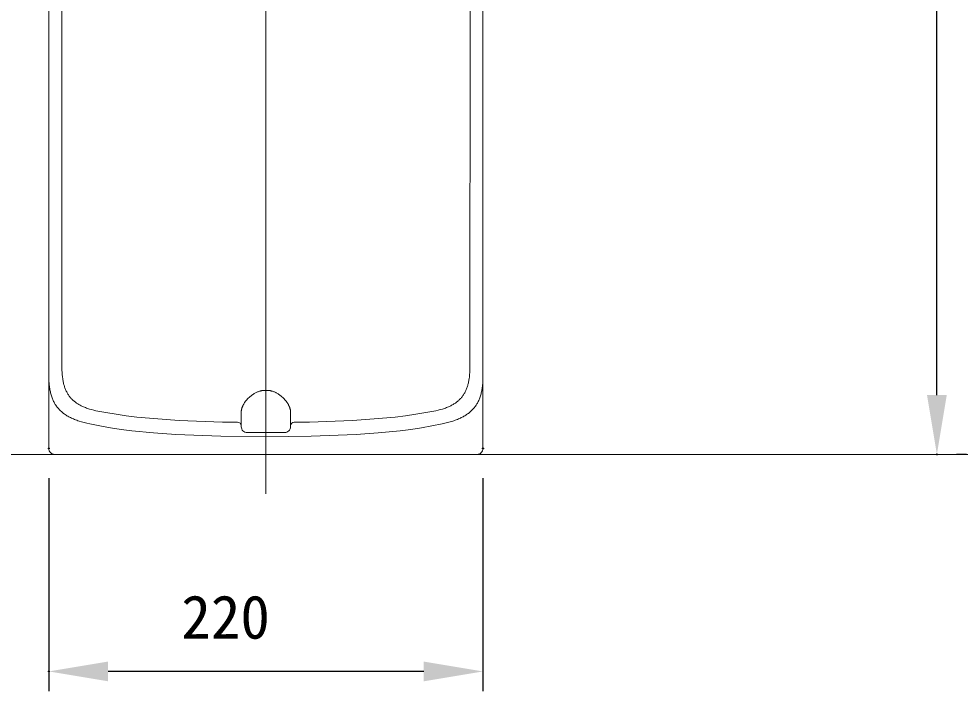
# Model space of a CAD drawing. Units: millimetres, scale not verified. Extents: x -203 to 203, y -143 to 143.
# Drawn here: x -35.52 to 12.18, y -106 to -71.93 of the extents above; entities that cross this region are included whole.
import ezdxf
from ezdxf.enums import TextEntityAlignment as Align

# ---------------------------------------------------------------- set-up
doc = ezdxf.new("R2010")
doc.units = ezdxf.units.MM
doc.header["$LTSCALE"] = 0.25
doc.header["$PDMODE"] = 32
doc.header["$PDSIZE"] = 0.05
doc.layers.add('0-1_ﾃﾞﾌｫﾙﾄ', color=7, linetype='Continuous', lineweight=18)
doc.layers.add('0-2_DEFPOINTS', color=7, linetype='Continuous')
doc.styles.add('ＭＳ ゴシック', font='')
doc.styles.get('ＭＳ ゴシック').set_extended_font_data('MS Gothic')

# ---------------------------------------------------------------- blocks, each defined once
blk = doc.blocks.new('D33')
at = {"layer": '0-1_ﾃﾞﾌｫﾙﾄ', "lineweight": 25}
for p, q in [((175.025, 106.7), (165, 106.7)), ((166, 103.7002), (166, 57.4998)), ((164.5, 54.5), (165, 54.5))]:
    blk.add_line(p, q, dxfattribs=at)
at = {"layer": '0-1_ﾃﾞﾌｫﾙﾄ'}
for points in [[(166.5, 103.7002), (165.5, 103.7002), (166, 106.7)], [(165.5, 57.4998), (166.5, 57.4998), (166, 54.5)]]:
    blk.add_solid(points, dxfattribs=at)
at = {"layer": '0-2_DEFPOINTS'}
for p in [(176.525, 106.7), (166, 54.5)]:
    blk.add_point(p, dxfattribs=at)
at = {"layer": '0-1_ﾃﾞﾌｫﾙﾄ', "style": 'ＭＳ ゴシック'}
blk.add_text('522', height=2.199, rotation=90, dxfattribs=at).set_placement((165, 76.3143), align=Align.BOTTOM_LEFT)
blk = doc.blocks.new('D37')
at = {"layer": '0-1_ﾃﾞﾌｫﾙﾄ', "lineweight": 25}
for p, q in [((176, 53.3), (176, 42.5)), ((198, 53.3), (198, 42.5)), ((195.0002, 43.5), (178.9998, 43.5))]:
    blk.add_line(p, q, dxfattribs=at)
at = {"layer": '0-1_ﾃﾞﾌｫﾙﾄ'}
for points in [[(178.9998, 44), (178.9998, 43), (176, 43.5)], [(195.0002, 43), (195.0002, 44), (198, 43.5)]]:
    blk.add_solid(points, dxfattribs=at)
at = {"layer": '0-2_DEFPOINTS'}
for p in [(176, 54.8), (198, 54.8), (176, 43.5)]:
    blk.add_point(p, dxfattribs=at)
at = {"layer": '0-1_ﾃﾞﾌｫﾙﾄ', "style": 'ＭＳ ゴシック'}
blk.add_text('220', height=2.199, dxfattribs=at).set_placement((182.7143, 44.5), align=Align.BOTTOM_LEFT)
blk = doc.blocks.new('D45')
at = {"layer": '0-1_ﾃﾞﾌｫﾙﾄ', "lineweight": 25}
for p, q in [((221, 57.4998), (221, 147.5002)), ((222.5, 54.5), (222, 54.5))]:
    blk.add_line(p, q, dxfattribs=at)
at = {"layer": '0-1_ﾃﾞﾌｫﾙﾄ'}
blk.add_solid([(220.5, 57.4998), (221.5, 57.4998), (221, 54.5)], dxfattribs=at)
at = {"layer": '0-2_DEFPOINTS'}
blk.add_point((221, 54.5), dxfattribs=at)

msp = doc.modelspace()

# ---------------------------------------------------------------- linework, layer by layer
at = {"layer": '0-1_ﾃﾞﾌｫﾙﾄ'}
for p, q in [((-23, 7), (-23, -96)), ((-34, -53.6512), (-34, -90.0083)), ((-33.3536, -53.6499), (-33.3371, -89.6041)), ((-12.6464, -53.6499), (-12.6629, -89.6041)), ((-12, -53.6512), (-12, -90.0083)), ((-33.3371, -89.6041), (-33.3345, -89.728)), ((-12.6629, -89.6041), (-12.6655, -89.728)), ((-34, -90.0083), (-33.9984, -90.1465)), ((-34, -90.0375), (-34, -93.7)), ((-33.9984, -90.1465), (-33.9933, -90.2845)), ((-33.3345, -89.728), (-33.3289, -89.8518)), ((-33.3289, -89.8518), (-33.3211, -89.9614)), ((-33.3211, -89.9614), (-33.3102, -90.0708)), ((-33.3102, -90.0708), (-33.2963, -90.1764)), ((-12.6898, -90.0708), (-12.7037, -90.1764)), ((-12.6789, -89.9614), (-12.6898, -90.0708)), ((-12.6711, -89.8518), (-12.6789, -89.9614)), ((-12.6655, -89.728), (-12.6711, -89.8518)), ((-12.0016, -90.1465), (-12.0067, -90.2845)), ((-12, -90.0083), (-12.0016, -90.1465)), ((-12, -90.0375), (-12, -93.7)), ((-33.9933, -90.2845), (-33.9844, -90.4178)), ((-33.9844, -90.4178), (-33.9783, -90.4843)), ((-33.9783, -90.4843), (-33.9711, -90.5506)), ((-33.9711, -90.5506), (-33.9636, -90.6094)), ((-33.9636, -90.6094), (-33.9551, -90.668)), ((-33.2963, -90.1764), (-33.288, -90.2289)), ((-33.288, -90.2289), (-33.2788, -90.2813)), ((-33.2788, -90.2813), (-33.2698, -90.3272)), ((-33.2698, -90.3272), (-33.26, -90.3729)), ((-33.26, -90.3729), (-33.2493, -90.4183)), ((-33.2493, -90.4183), (-33.2377, -90.4636)), ((-33.2377, -90.4636), (-33.2256, -90.5071)), ((-33.2256, -90.5071), (-33.2125, -90.5504)), ((-33.2125, -90.5504), (-33.1986, -90.5934)), ((-33.1986, -90.5934), (-33.1836, -90.636)), ((-12.8014, -90.5934), (-12.8164, -90.636)), ((-12.7875, -90.5504), (-12.8014, -90.5934)), ((-12.7744, -90.5071), (-12.7875, -90.5504)), ((-12.7623, -90.4636), (-12.7744, -90.5071)), ((-12.7507, -90.4183), (-12.7623, -90.4636)), ((-12.74, -90.3729), (-12.7507, -90.4183)), ((-12.7302, -90.3272), (-12.74, -90.3729)), ((-12.7212, -90.2813), (-12.7302, -90.3272)), ((-12.712, -90.2289), (-12.7212, -90.2813)), ((-12.7037, -90.1764), (-12.712, -90.2289)), ((-12.0364, -90.6094), (-12.0449, -90.668)), ((-12.0289, -90.5506), (-12.0364, -90.6094)), ((-12.0217, -90.4843), (-12.0289, -90.5506)), ((-12.0156, -90.4178), (-12.0217, -90.4843)), ((-12.0067, -90.2845), (-12.0156, -90.4178)), ((-33.9551, -90.668), (-33.9454, -90.7264)), ((-33.9454, -90.7264), (-33.9345, -90.7846)), ((-33.9345, -90.7846), (-33.9239, -90.8355)), ((-33.9239, -90.8355), (-33.9123, -90.8862)), ((-33.9123, -90.8862), (-33.8997, -90.9366)), ((-33.8997, -90.9366), (-33.8859, -90.9868)), ((-33.8859, -90.9868), (-33.8715, -91.0352)), ((-33.8715, -91.0352), (-33.8559, -91.0833)), ((-33.8559, -91.0833), (-33.8392, -91.131)), ((-33.1836, -90.636), (-33.1679, -90.6775)), ((-33.1679, -90.6775), (-33.1512, -90.7186)), ((-33.1512, -90.7186), (-33.1335, -90.7593)), ((-33.1335, -90.7593), (-33.1147, -90.7994)), ((-33.1147, -90.7994), (-33.095, -90.8387)), ((-33.095, -90.8387), (-33.0743, -90.8774)), ((-33.0743, -90.8774), (-33.0526, -90.9155)), ((-33.0526, -90.9155), (-33.0297, -90.953)), ((-33.0297, -90.953), (-33.0084, -90.9859)), ((-33.0084, -90.9859), (-32.9862, -91.0183)), ((-32.9862, -91.0183), (-32.9632, -91.0501)), ((-32.9632, -91.0501), (-32.9393, -91.0813)), ((-32.9393, -91.0813), (-32.9134, -91.1134)), ((-23.8144, -91.0804), (-23.8551, -91.1173)), ((-23.7934, -91.0624), (-23.8144, -91.0804)), ((-23.7719, -91.0446), (-23.7934, -91.0624)), ((-23.7505, -91.0274), (-23.7719, -91.0446)), ((-23.7286, -91.0105), (-23.7505, -91.0274)), ((-23.7063, -90.9939), (-23.7286, -91.0105)), ((-23.6837, -90.9777), (-23.7063, -90.9939)), ((-23.6606, -90.9618), (-23.6837, -90.9777)), ((-23.6371, -90.9463), (-23.6606, -90.9618)), ((-23.6132, -90.9312), (-23.6371, -90.9463)), ((-23.5889, -90.9166), (-23.6132, -90.9312)), ((-23.5584, -90.8991), (-23.5889, -90.9166)), ((-23.5273, -90.8825), (-23.5584, -90.8991)), ((-23.4958, -90.8666), (-23.5273, -90.8825)), ((-23.4637, -90.8516), (-23.4958, -90.8666)), ((-23.4311, -90.8375), (-23.4637, -90.8516)), ((-23.398, -90.8244), (-23.4311, -90.8375)), ((-23.3645, -90.8123), (-23.398, -90.8244)), ((-23.3305, -90.8013), (-23.3645, -90.8123)), ((-23.3104, -90.7954), (-23.3305, -90.8013)), ((-23.2901, -90.7898), (-23.3104, -90.7954)), ((-23.2698, -90.7847), (-23.2901, -90.7898)), ((-23.2493, -90.78), (-23.2698, -90.7847)), ((-23.2287, -90.7758), (-23.2493, -90.78)), ((-23.2081, -90.7719), (-23.2287, -90.7758)), ((-23.1874, -90.7685), (-23.2081, -90.7719)), ((-23.1666, -90.7656), (-23.1874, -90.7685)), ((-23.1458, -90.7631), (-23.1666, -90.7656)), ((-23.125, -90.7611), (-23.1458, -90.7631)), ((-23.1041, -90.7596), (-23.125, -90.7611)), ((-23.0833, -90.7586), (-23.1041, -90.7596)), ((-23.0624, -90.758), (-23.0833, -90.7586)), ((-23.0416, -90.758), (-23.0624, -90.758)), ((-23.0208, -90.7585), (-23.0416, -90.758)), ((-23, -90.7595), (-23.0208, -90.7585)), ((-23, -90.7595), (-22.9792, -90.7585)), ((-22.9792, -90.7585), (-22.9584, -90.758)), ((-22.9584, -90.758), (-22.9376, -90.758)), ((-22.9376, -90.758), (-22.9167, -90.7586)), ((-22.9167, -90.7586), (-22.8959, -90.7596)), ((-22.8959, -90.7596), (-22.875, -90.7611)), ((-22.875, -90.7611), (-22.8542, -90.7631)), ((-22.8542, -90.7631), (-22.8334, -90.7656)), ((-22.8334, -90.7656), (-22.8126, -90.7685)), ((-22.8126, -90.7685), (-22.7919, -90.7719)), ((-22.7919, -90.7719), (-22.7713, -90.7758)), ((-22.7713, -90.7758), (-22.7507, -90.78)), ((-22.7507, -90.78), (-22.7302, -90.7847)), ((-22.7302, -90.7847), (-22.7099, -90.7898)), ((-22.7099, -90.7898), (-22.6896, -90.7954)), ((-22.6896, -90.7954), (-22.6695, -90.8013)), ((-22.6695, -90.8013), (-22.6355, -90.8123)), ((-22.6355, -90.8123), (-22.602, -90.8244)), ((-22.602, -90.8244), (-22.5689, -90.8375)), ((-22.5689, -90.8375), (-22.5363, -90.8516)), ((-22.5363, -90.8516), (-22.5042, -90.8666)), ((-22.5042, -90.8666), (-22.4727, -90.8825)), ((-22.4727, -90.8825), (-22.4416, -90.8991)), ((-22.4416, -90.8991), (-22.4111, -90.9166)), ((-22.4111, -90.9166), (-22.3868, -90.9312)), ((-22.3868, -90.9312), (-22.3629, -90.9463)), ((-22.3629, -90.9463), (-22.3394, -90.9618)), ((-22.3394, -90.9618), (-22.3163, -90.9777)), ((-22.3163, -90.9777), (-22.2937, -90.9939)), ((-22.2937, -90.9939), (-22.2714, -91.0105)), ((-22.2714, -91.0105), (-22.2495, -91.0274)), ((-22.2495, -91.0274), (-22.2281, -91.0446)), ((-22.2281, -91.0446), (-22.2066, -91.0624)), ((-22.2066, -91.0624), (-22.1856, -91.0804)), ((-22.1856, -91.0804), (-22.1449, -91.1173)), ((-13.0607, -91.0813), (-13.0866, -91.1134)), ((-13.0368, -91.0501), (-13.0607, -91.0813)), ((-13.0138, -91.0183), (-13.0368, -91.0501)), ((-12.9916, -90.9859), (-13.0138, -91.0183)), ((-12.9703, -90.953), (-12.9916, -90.9859)), ((-12.9474, -90.9155), (-12.9703, -90.953)), ((-12.9257, -90.8774), (-12.9474, -90.9155)), ((-12.905, -90.8387), (-12.9257, -90.8774)), ((-12.8853, -90.7994), (-12.905, -90.8387)), ((-12.8665, -90.7593), (-12.8853, -90.7994)), ((-12.8488, -90.7186), (-12.8665, -90.7593)), ((-12.8321, -90.6775), (-12.8488, -90.7186)), ((-12.8164, -90.636), (-12.8321, -90.6775)), ((-12.1441, -91.0833), (-12.1608, -91.131)), ((-12.1285, -91.0352), (-12.1441, -91.0833)), ((-12.1141, -90.9868), (-12.1285, -91.0352)), ((-12.1003, -90.9366), (-12.1141, -90.9868)), ((-12.0877, -90.8862), (-12.1003, -90.9366)), ((-12.0761, -90.8355), (-12.0877, -90.8862)), ((-12.0655, -90.7846), (-12.0761, -90.8355)), ((-12.0546, -90.7264), (-12.0655, -90.7846)), ((-12.0449, -90.668), (-12.0546, -90.7264)), ((-33.8392, -91.131), (-33.8212, -91.1783)), ((-33.8212, -91.1783), (-33.8023, -91.2244)), ((-33.8023, -91.2244), (-33.7822, -91.27)), ((-33.7822, -91.27), (-33.7609, -91.3151)), ((-33.7609, -91.3151), (-33.7383, -91.3596)), ((-33.7383, -91.3596), (-33.717, -91.3989)), ((-33.717, -91.3989), (-33.6946, -91.4377)), ((-33.6946, -91.4377), (-33.6712, -91.4758)), ((-33.6712, -91.4758), (-33.6468, -91.5133)), ((-33.6468, -91.5133), (-33.62, -91.5522)), ((-33.62, -91.5522), (-33.592, -91.5904)), ((-32.9134, -91.1134), (-32.8865, -91.1447)), ((-32.8865, -91.1447), (-32.8588, -91.1754)), ((-32.8588, -91.1754), (-32.8302, -91.2052)), ((-32.8302, -91.2052), (-32.8002, -91.2349)), ((-32.8002, -91.2349), (-32.7693, -91.2638)), ((-32.7693, -91.2638), (-32.7377, -91.2918)), ((-32.7377, -91.2918), (-32.7054, -91.3189)), ((-32.7054, -91.3189), (-32.6707, -91.3465)), ((-32.6707, -91.3465), (-32.6353, -91.3732)), ((-32.6353, -91.3732), (-32.5992, -91.3989)), ((-32.5992, -91.3989), (-32.5625, -91.4237)), ((-32.5625, -91.4237), (-32.5252, -91.4476)), ((-32.5252, -91.4476), (-32.4873, -91.4707)), ((-32.4873, -91.4707), (-32.4489, -91.4929)), ((-32.4489, -91.4929), (-32.4101, -91.5142)), ((-32.4101, -91.5142), (-32.3698, -91.5352)), ((-32.3698, -91.5352), (-32.3292, -91.5553)), ((-32.3292, -91.5553), (-32.2881, -91.5746)), ((-32.2881, -91.5746), (-32.2467, -91.5931)), ((-24.185, -91.5724), (-24.1931, -91.5917)), ((-24.1765, -91.5531), (-24.185, -91.5724)), ((-24.1648, -91.5281), (-24.1765, -91.5531)), ((-24.1522, -91.503), (-24.1648, -91.5281)), ((-24.1388, -91.478), (-24.1522, -91.503)), ((-24.1247, -91.4529), (-24.1388, -91.478)), ((-24.1097, -91.4277), (-24.1247, -91.4529)), ((-24.094, -91.4027), (-24.1097, -91.4277)), ((-24.0775, -91.3776), (-24.094, -91.4027)), ((-24.0603, -91.3526), (-24.0775, -91.3776)), ((-24.0308, -91.3123), (-24.0603, -91.3526)), ((-23.9994, -91.2722), (-24.0308, -91.3123)), ((-23.9661, -91.2326), (-23.9994, -91.2722)), ((-23.931, -91.1935), (-23.9661, -91.2326)), ((-23.8939, -91.155), (-23.931, -91.1935)), ((-23.8551, -91.1173), (-23.8939, -91.155)), ((-22.1449, -91.1173), (-22.1061, -91.155)), ((-22.1061, -91.155), (-22.069, -91.1935)), ((-22.069, -91.1935), (-22.0339, -91.2326)), ((-22.0339, -91.2326), (-22.0006, -91.2722)), ((-22.0006, -91.2722), (-21.9692, -91.3123)), ((-21.9692, -91.3123), (-21.9397, -91.3526)), ((-21.9397, -91.3526), (-21.9225, -91.3776)), ((-21.9225, -91.3776), (-21.906, -91.4027)), ((-21.906, -91.4027), (-21.8903, -91.4277)), ((-21.8903, -91.4277), (-21.8753, -91.4529)), ((-21.8753, -91.4529), (-21.8612, -91.478)), ((-21.8612, -91.478), (-21.8478, -91.503)), ((-21.8478, -91.503), (-21.8352, -91.5281)), ((-21.8352, -91.5281), (-21.8235, -91.5531)), ((-21.8235, -91.5531), (-21.815, -91.5724)), ((-21.815, -91.5724), (-21.8069, -91.5917)), ((-13.7119, -91.5746), (-13.7533, -91.5931)), ((-13.6708, -91.5553), (-13.7119, -91.5746)), ((-13.6302, -91.5352), (-13.6708, -91.5553)), ((-13.5899, -91.5142), (-13.6302, -91.5352)), ((-13.5511, -91.4929), (-13.5899, -91.5142)), ((-13.5127, -91.4707), (-13.5511, -91.4929)), ((-13.4748, -91.4476), (-13.5127, -91.4707)), ((-13.4375, -91.4237), (-13.4748, -91.4476)), ((-13.4008, -91.3989), (-13.4375, -91.4237)), ((-13.3647, -91.3732), (-13.4008, -91.3989)), ((-13.3293, -91.3465), (-13.3647, -91.3732)), ((-13.2946, -91.3189), (-13.3293, -91.3465)), ((-13.2623, -91.2918), (-13.2946, -91.3189)), ((-13.2307, -91.2638), (-13.2623, -91.2918)), ((-13.1998, -91.2349), (-13.2307, -91.2638)), ((-13.1698, -91.2052), (-13.1998, -91.2349)), ((-13.1412, -91.1754), (-13.1698, -91.2052)), ((-13.1135, -91.1447), (-13.1412, -91.1754)), ((-13.0866, -91.1134), (-13.1135, -91.1447)), ((-12.38, -91.5522), (-12.408, -91.5904)), ((-12.3532, -91.5133), (-12.38, -91.5522)), ((-12.3288, -91.4758), (-12.3532, -91.5133)), ((-12.3054, -91.4377), (-12.3288, -91.4758)), ((-12.283, -91.3989), (-12.3054, -91.4377)), ((-12.2617, -91.3596), (-12.283, -91.3989)), ((-12.2391, -91.3151), (-12.2617, -91.3596)), ((-12.2178, -91.27), (-12.2391, -91.3151)), ((-12.1977, -91.2244), (-12.2178, -91.27)), ((-12.1788, -91.1783), (-12.1977, -91.2244)), ((-12.1608, -91.131), (-12.1788, -91.1783)), ((-33.592, -91.5904), (-33.5629, -91.6277)), ((-33.5629, -91.6277), (-33.5328, -91.6641)), ((-33.5328, -91.6641), (-33.5014, -91.6999)), ((-33.5014, -91.6999), (-33.4689, -91.7349)), ((-33.4689, -91.7349), (-33.4355, -91.7689)), ((-33.4355, -91.7689), (-33.4012, -91.8019)), ((-33.4012, -91.8019), (-33.3667, -91.8333)), ((-33.3667, -91.8333), (-33.3315, -91.8638)), ((-33.3315, -91.8638), (-33.2954, -91.8933)), ((-33.2954, -91.8933), (-33.2587, -91.9219)), ((-33.2587, -91.9219), (-33.2155, -91.9538)), ((-33.2155, -91.9538), (-33.1714, -91.9845)), ((-33.1714, -91.9845), (-33.1266, -92.014)), ((-33.1266, -92.014), (-33.081, -92.0423)), ((-33.081, -92.0423), (-33.0372, -92.0682)), ((-32.2467, -91.5931), (-32.198, -91.6137)), ((-32.198, -91.6137), (-32.1489, -91.6334)), ((-32.1489, -91.6334), (-32.0994, -91.6521)), ((-32.0994, -91.6521), (-32.0495, -91.6698)), ((-32.0495, -91.6698), (-31.9968, -91.6875)), ((-31.9968, -91.6875), (-31.9437, -91.7043)), ((-31.9437, -91.7043), (-31.8369, -91.7351)), ((-31.8369, -91.7351), (-31.724, -91.7639)), ((-31.724, -91.7639), (-31.6103, -91.7894)), ((-31.6103, -91.7894), (-31.1078, -91.8867)), ((-31.1078, -91.8867), (-30.5953, -91.9715)), ((-30.5953, -91.9715), (-30.0737, -92.0448)), ((-30.0737, -92.0448), (-29.5438, -92.1081)), ((-24.2495, -91.8339), (-24.25, -91.8516)), ((-24.25, -91.8557), (-24.25, -91.8555)), ((-24.25, -92.5575), (-24.25, -91.8557)), ((-24.2485, -91.816), (-24.2495, -91.8339)), ((-24.2469, -91.798), (-24.2485, -91.816)), ((-24.2448, -91.7798), (-24.2469, -91.798)), ((-24.242, -91.7615), (-24.2448, -91.7798)), ((-24.2387, -91.743), (-24.242, -91.7615)), ((-24.2349, -91.7245), (-24.2387, -91.743)), ((-24.2305, -91.7058), (-24.2349, -91.7245)), ((-24.2256, -91.687), (-24.2305, -91.7058)), ((-24.2201, -91.6681), (-24.2256, -91.687)), ((-24.2141, -91.6491), (-24.2201, -91.6681)), ((-24.2076, -91.63), (-24.2141, -91.6491)), ((-24.2006, -91.6109), (-24.2076, -91.63)), ((-24.1931, -91.5917), (-24.2006, -91.6109)), ((-21.8069, -91.5917), (-21.7994, -91.6109)), ((-21.7994, -91.6109), (-21.7924, -91.63)), ((-21.7924, -91.63), (-21.7859, -91.6491)), ((-21.7859, -91.6491), (-21.7799, -91.6681)), ((-21.7799, -91.6681), (-21.7744, -91.687)), ((-21.7744, -91.687), (-21.7695, -91.7058)), ((-21.7695, -91.7058), (-21.7651, -91.7245)), ((-21.7651, -91.7245), (-21.7613, -91.743)), ((-21.7613, -91.743), (-21.758, -91.7615)), ((-21.758, -91.7615), (-21.7552, -91.7798)), ((-21.7552, -91.7798), (-21.7531, -91.798)), ((-21.7531, -91.798), (-21.7515, -91.816)), ((-21.7515, -91.816), (-21.7505, -91.8339)), ((-21.7505, -91.8339), (-21.75, -91.8516)), ((-15.9263, -92.0448), (-16.4562, -92.1081)), ((-15.4047, -91.9715), (-15.9263, -92.0448)), ((-14.8922, -91.8867), (-15.4047, -91.9715)), ((-14.3897, -91.7894), (-14.8922, -91.8867)), ((-14.276, -91.7639), (-14.3897, -91.7894)), ((-14.1631, -91.7351), (-14.276, -91.7639)), ((-14.0563, -91.7043), (-14.1631, -91.7351)), ((-14.0032, -91.6875), (-14.0563, -91.7043)), ((-13.9505, -91.6698), (-14.0032, -91.6875)), ((-13.9006, -91.6521), (-13.9505, -91.6698)), ((-13.8511, -91.6334), (-13.9006, -91.6521)), ((-13.802, -91.6137), (-13.8511, -91.6334)), ((-13.7533, -91.5931), (-13.802, -91.6137)), ((-12.919, -92.0423), (-12.9628, -92.0682)), ((-12.8734, -92.014), (-12.919, -92.0423)), ((-12.8286, -91.9845), (-12.8734, -92.014)), ((-12.7845, -91.9538), (-12.8286, -91.9845)), ((-12.7413, -91.9219), (-12.7845, -91.9538)), ((-12.7046, -91.8933), (-12.7413, -91.9219)), ((-12.6685, -91.8638), (-12.7046, -91.8933)), ((-12.6333, -91.8333), (-12.6685, -91.8638)), ((-12.5988, -91.8019), (-12.6333, -91.8333)), ((-12.5645, -91.7689), (-12.5988, -91.8019)), ((-12.5311, -91.7349), (-12.5645, -91.7689)), ((-12.4986, -91.6999), (-12.5311, -91.7349)), ((-12.4672, -91.6641), (-12.4986, -91.6999)), ((-12.4371, -91.6277), (-12.4672, -91.6641)), ((-12.408, -91.5904), (-12.4371, -91.6277)), ((-33.0372, -92.0682), (-32.9928, -92.0931)), ((-32.9928, -92.0931), (-32.9478, -92.117)), ((-32.9478, -92.117), (-32.9024, -92.14)), ((-32.9024, -92.14), (-32.8537, -92.1635)), ((-32.8537, -92.1635), (-32.8044, -92.186)), ((-32.8044, -92.186), (-32.7547, -92.2075)), ((-32.7547, -92.2075), (-32.7047, -92.2282)), ((-32.7047, -92.2282), (-32.6455, -92.2513)), ((-32.6455, -92.2513), (-32.5858, -92.2732)), ((-32.5858, -92.2732), (-32.5258, -92.2941)), ((-32.5258, -92.2941), (-32.4654, -92.3139)), ((-32.4654, -92.3139), (-32.3367, -92.3524)), ((-32.3367, -92.3524), (-32.2069, -92.3868)), ((-32.2069, -92.3868), (-32.0694, -92.419)), ((-32.0694, -92.419), (-31.931, -92.4475)), ((-31.931, -92.4475), (-31.4123, -92.5563)), ((-29.5438, -92.1081), (-28.4803, -92.2075)), ((-28.4803, -92.2075), (-27.3935, -92.2793)), ((-27.3935, -92.2793), (-25.205, -92.3612)), ((-25.205, -92.3612), (-24.4391, -92.3752)), ((-20.795, -92.3612), (-21.5609, -92.3752)), ((-18.6065, -92.2793), (-20.795, -92.3612)), ((-17.5197, -92.2075), (-18.6065, -92.2793)), ((-16.4562, -92.1081), (-17.5197, -92.2075)), ((-14.069, -92.4475), (-14.5877, -92.5563)), ((-13.9306, -92.419), (-14.069, -92.4475)), ((-13.7931, -92.3868), (-13.9306, -92.419)), ((-13.6633, -92.3524), (-13.7931, -92.3868)), ((-13.5346, -92.3139), (-13.6633, -92.3524)), ((-13.4742, -92.2941), (-13.5346, -92.3139)), ((-13.4142, -92.2732), (-13.4742, -92.2941)), ((-13.3545, -92.2513), (-13.4142, -92.2732)), ((-13.2953, -92.2282), (-13.3545, -92.2513)), ((-13.2453, -92.2075), (-13.2953, -92.2282)), ((-13.1956, -92.186), (-13.2453, -92.2075)), ((-13.1463, -92.1635), (-13.1956, -92.186)), ((-13.0976, -92.14), (-13.1463, -92.1635)), ((-13.0522, -92.117), (-13.0976, -92.14)), ((-13.0072, -92.0931), (-13.0522, -92.117)), ((-12.9628, -92.0682), (-13.0072, -92.0931)), ((-31.4123, -92.5563), (-30.8827, -92.6509)), ((-30.8827, -92.6509), (-30.3432, -92.7329)), ((-30.3432, -92.7329), (-29.7948, -92.8036)), ((-29.7948, -92.8036), (-28.6928, -92.9146)), ((-28.6928, -92.9146), (-27.5654, -92.9948)), ((-27.5654, -92.9948), (-25.2923, -93.0862)), ((-24.25, -92.5575), (-24.25, -92.5992)), ((-23.949, -92.9), (-23, -92.9)), ((-22.051, -92.9), (-23, -92.9)), ((-21.75, -92.5575), (-21.75, -92.5992)), ((-18.4346, -92.9948), (-20.7077, -93.0862)), ((-17.3072, -92.9146), (-18.4346, -92.9948)), ((-16.2052, -92.8036), (-17.3072, -92.9146)), ((-15.6568, -92.7329), (-16.2052, -92.8036)), ((-15.1173, -92.6509), (-15.6568, -92.7329)), ((-14.5877, -92.5563), (-15.1173, -92.6509)), ((-25.2923, -93.0862), (-23, -93.113)), ((-20.7077, -93.0862), (-23, -93.113)), ((-63, -94), (67.46, -94)), ((-23, -94), (-33.7, -94)), ((-23, -94), (-12.3, -94))]:
    msp.add_line(p, q, dxfattribs=at)
msp.add_lwpolyline([(-21.75, -92.5575), (-21.75, -91.8557), (-21.75, -91.8555)], dxfattribs=at)
for centre, radius, start, end in [((-24.4353, -92.5605), 0.1853, 0.92562, 91.1567), ((-21.5647, -92.5605), 0.1853, 88.8433, 179.07438), ((-23.95, -92.6), 0.3, 179.84019, 270.19335), ((-22.05, -92.6), 0.3, 269.80665, 0.15981), ((-33.7, -93.7), 0.3, 180, 270.00001), ((-12.3, -93.7), 0.3, 269.99999, 360)]:
    msp.add_arc(centre, radius, start, end, dxfattribs=at)

# ---------------------------------------------------------------- block references
for name in ['D45', 'D33', 'D37']:
    msp.add_blockref(name, (-210, -148.5), dxfattribs=at)

doc.saveas('drawing.dxf')
